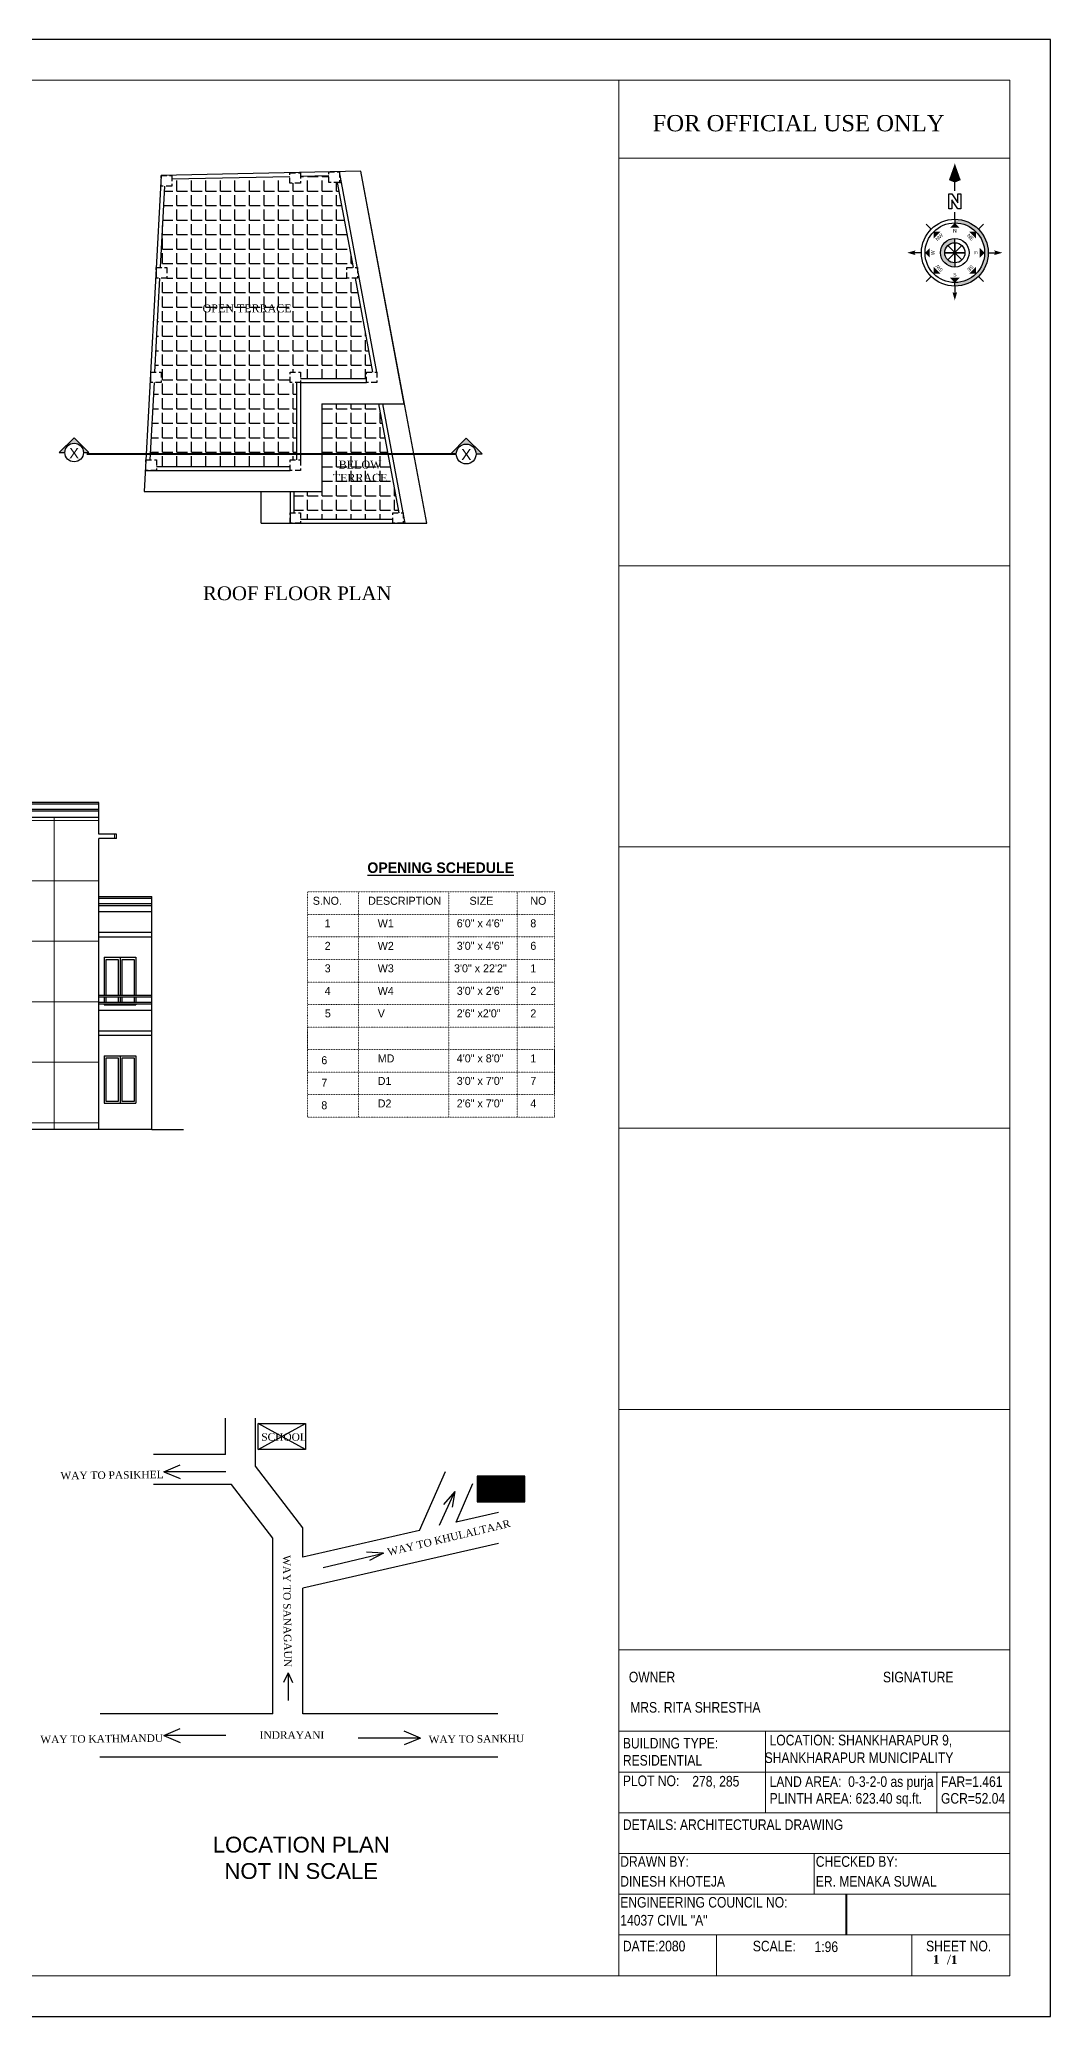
# Model space of a CAD drawing. Header units: inches. Extents: x 45643 to 70559, y -8725 to 1713.
# Drawn here: x 60290 to 61440, y -5508 to -3260 of the extents above; entities that cross this region are included whole.
import ezdxf
from ezdxf.enums import TextEntityAlignment as Align

# ---------------------------------------------------------------- set-up
doc = ezdxf.new("R2010")
doc.units = ezdxf.units.IN
doc.header["$MEASUREMENT"] = 0
for name, pattern in [('ACAD_ISO10W100', [18.5, 12, -3, 0.5, -3]), ('DOT', [0.25, 0, -0.25]), ('HIDDEN', [9.525, 6.35, -3.175])]:
    doc.linetypes.add(name, pattern=pattern)
for name, color, linetype, lineweight in [('1', 7, 'Continuous', 25), ('A-Wall', 250, 'Continuous', 40), ('A_hatch', 253, 'Continuous', 5), ('DW-SEC', 24, 'Continuous', 25), ('ELE1', 3, 'Continuous', 9), ('ELEVATION', 6, 'Continuous', 30), ('hatch', 30, 'Continuous', 5), ('Text', 7, 'Continuous', 9), ('Text 0.200', 122, 'Continuous', 20)]:
    doc.layers.add(name, color=color, linetype=linetype, lineweight=lineweight)
doc.layers.add('AG-DIAGRAM', color=7, linetype='Continuous', true_color=0xfecc66)
doc.layers.add('DIM', color=5, linetype='Continuous')
doc.layers.add('T-TEXT', color=1, linetype='Continuous')
doc.styles.add('CEAD 1', font='arial.ttf')
doc.styles.add('ordinary', font='ARIALN.TTF')
doc.styles.add('RomanS', font='stylu.ttf', dxfattribs={"height": 2})
doc.styles.add('salik subedi', font='arial.ttf')
doc.styles.get("Standard").update_dxf_attribs({"font": 'times.ttf'})
doc.styles.add('style2', font='stylu.ttf')
doc.styles.add('text-arial', font='arial.ttf', dxfattribs={"width": 0.95})
doc.styles.add('times new roman', font='times.ttf', dxfattribs={"height": 6})
pattern_1 = [(0, (14939.397, 0), (0, 16.5), [12, -4.5]), (90, (14939.397, 0), (-16.5, 1e-15), [12, -4.5])]

# ---------------------------------------------------------------- blocks, each defined once
blk = doc.blocks.new('Anno_North_J_Metric')
h = blk.add_hatch(color=0)
h.paths.add_polyline_path([(-4.17, 0), (-4.68, 0, 1), (4.68, 0), (4.17, 0, -1)])
h.paths.add_polyline_path([(1.41, 0), (2, 0, 1), (-2, 0), (-1.41, 0, -1)])
at = {"color": 0}
for p, q in [((0, 4.68), (0, 5.67)), ((-3.31, 3.31), (-4.01, 4.01)), ((3.31, 3.31), (4.01, 4.01)), ((-4.68, 0), (-5.67, 0)), ((-4.68, 0), (-4.17, 0)), ((-1.41, 0), (-2, 0)), ((1.41, 0), (-1.41, 0)), ((-1.41, 0), (1.41, 0)), ((1, 1), (-1, -1)), ((1, -1), (-1, 1)), ((-1, -1), (1, 1)), ((-1, 1), (1, -1)), ((0, -1.41), (0, 1.41)), ((0, 1.41), (0, -1.41)), ((1.41, 0), (2, 0)), ((4.68, 0), (4.17, 0)), ((4.68, 0), (5.67, 0)), ((8.67, 0), (9.83, 0)), ((-3.31, -3.31), (-4.01, -4.01)), ((0, -4.68), (0, -5.67)), ((3.31, -3.31), (4.01, -4.01))]:
    blk.add_line(p, q, dxfattribs=at)
at = {"color": 0, "linetype": 'ByBlock'}
for p, q in [((6.17, 0.82), (8.27, 0.82)), ((6.17, 0.4), (6.17, 0.82)), ((6.17, -0.44), (7.43, 0.4)), ((7.43, 0.4), (6.17, 0.4)), ((8.27, 0.4), (7.01, -0.44)), ((8.27, 0.82), (8.27, 0.4)), ((6.17, -0.86), (6.17, -0.44)), ((8.27, -0.86), (6.17, -0.86)), ((7.01, -0.44), (8.27, -0.44)), ((8.27, -0.44), (8.27, -0.86))]:
    blk.add_line(p, q, dxfattribs=at)
at = {"color": 0}
for radius in [4.68, 4.17, 2, 1.41]:
    blk.add_circle((0, 0), radius, dxfattribs=at)
for points in [[(-0.33, 5.5), (0, 5.67), (0, 6.67)], [(0, 6.67), (0.33, 5.5), (0, 5.67)], [(-2.95, 2.95), (-2, 2.95), (-2.95, 2)], [(0, 4.17), (0.67, 3.5), (-0.67, 3.5)], [(2.95, 2.95), (2.95, 2), (2, 2.95)], [(-6.67, 0), (-5.5, 0.33), (-5.67, 0)], [(-5.5, -0.33), (-5.67, 0), (-6.67, 0)], [(-4.17, 0), (-3.5, 0.67), (-3.5, -0.67)], [(4.17, 0), (3.5, -0.67), (3.5, 0.67)], [(12.5, 0), (10.17, 0.83), (9.83, 0)], [(9.83, 0), (10.17, -0.83), (12.5, 0)], [(-2.95, -2.95), (-2.95, -2), (-2, -2.95)], [(2.95, -2.95), (2, -2.95), (2.95, -2)], [(0, -4.17), (-0.67, -3.5), (0.67, -3.5)], [(0, -6.67), (-0.33, -5.5), (0, -5.67)], [(0.33, -5.5), (0, -5.67), (0, -6.67)]]:
    blk.add_solid(points, dxfattribs=at)
at = {"color": 0, "style": 'RomanS'}
blk.add_text('W', height=0.5, dxfattribs=at).set_placement((0, 2.83), align=Align.CENTER)
for s, rotation, p in [('S', 270, (-3.33, 0)), ('SW', 45, (-2, 2)), ('NW', 315, (2, 2)), ('N', 270, (2.83, 0)), ('SE', 135, (-2, -2)), ('E', 180, (0, -2.67)), ('NE', 225, (2, -2))]:
    blk.add_text(s, height=0.5, rotation=rotation, dxfattribs=at).set_placement(p, align=Align.CENTER)
blk = doc.blocks.new('SECTION-TAG')
at = {"layer": 'hatch'}
h = blk.add_hatch(color=256, dxfattribs=at)
h.dxf.hatch_style = 1
h.paths.add_polyline_path([(0.22, 0), (0.352, 0), (0, 0.352), (-0.352, 0), (-0.22, 0, -1)])
at = {"layer": 'AG-DIAGRAM'}
for p, q in [((0, 0.352), (-0.352, 0)), ((-0.352, 0), (-0.22, 0)), ((0.352, 0), (0, 0.352)), ((0.22, 0), (0.352, 0))]:
    blk.add_line(p, q, dxfattribs=at)
blk.add_circle((0, 0), 0.22, dxfattribs=at)

msp = doc.modelspace()

# ---------------------------------------------------------------- hatches: boundary and pattern name
at = {"layer": '1', "ltscale": 5}
h = msp.add_hatch(dxfattribs=at)
h.set_pattern_fill('ANSI31', color=11, scale=4.082329, angle=180, style=0)
h.set_pattern_definition([(225, (60842.1821, -5174.03636), (0.3608303, -0.3608303), [])])
h.paths.add_polyline_path([(60787.98, -4893.235), (60842.182, -4893.235), (60842.182, -4922.662), (60787.98, -4922.662)])
h.paths.add_polyline_path([(60831.329, -4901.045), (60801.404, -4901.045), (60801.404, -4914.096), (60831.329, -4914.096)], flags=24)
at = {"layer": 'A_hatch', "ltscale": 5}
h = msp.add_hatch(dxfattribs=at)
h.set_pattern_fill('ANSI37', color=11, scale=550, angle=45)
h.set_pattern_definition([(90, (-2324.59, -4491.416), (-68.75, 0), []), (180, (-2324.59, -4491.416), (-7e-15, -68.75), [])])
h.paths.add_polyline_path([(60357.672, -4275.239), (60357.672, -4168.239), (60377.611, -4168.239), (60377.611, -4163.239), (60357.672, -4163.239), (60357.672, -4144.239), (60022.232, -4144.239), (60022.232, -4163.239), (60022.232, -4275.239), (60022.232, -4387.239), (60022.232, -4499.239), (60357.672, -4499.239), (60357.672, -4387.239)])
at = {"layer": 'DW-SEC'}
h = msp.add_hatch(dxfattribs=at)
h.set_pattern_fill('ANGLE', color=256, scale=60)
h.set_pattern_definition(pattern_1)
h.paths.add_polyline_path([(60649.269, -3531.073), (60639.603, -3531.073), (60639.603, -3519.073), (60647.025, -3519.073), (60628.921, -3422.265), (60619.207, -3422.265), (60619.207, -3414.766), (60586.939, -3415.453), (60586.939, -3423.206), (60574.939, -3423.206), (60574.939, -3415.709), (60440.425, -3418.572), (60440.425, -3426.326), (60432.292, -3426.326), (60427.353, -3519.073), (60434.847, -3519.073), (60434.847, -3531.073), (60426.714, -3531.073), (60421.032, -3637.766), (60428.525, -3637.766), (60428.525, -3649.766), (60420.393, -3649.766), (60416.066, -3731.019), (60582.506, -3731.019), (60582.506, -3649.766), (60575.006, -3649.766), (60575.006, -3637.766), (60587.006, -3637.766), (60587.006, -3645.266), (60661.8, -3645.266), (60661.8, -3637.766), (60669.222, -3637.766)])
h.paths.add_polyline_path([(60575.006, -3737.766), (60582.506, -3737.766), (60582.506, -3731.019), (60416.066, -3731.019), (60415.706, -3737.766), (60423.2, -3737.766), (60423.2, -3745.266), (60575.006, -3745.266)])
h.paths.add_polyline_path([(60474.353, -3575.008), (60577.761, -3575.008), (60577.761, -3555.727), (60474.353, -3555.727)], flags=24)
h = msp.add_hatch(dxfattribs=at)
h.set_pattern_fill('ANGLE', color=256, scale=60)
h.set_pattern_definition(pattern_1)
h.paths.add_polyline_path([(60686.661, -3731.019), (60611.006, -3731.019), (60611.006, -3773.766), (60579.506, -3773.766), (60579.506, -3797.766), (60587.006, -3797.766), (60587.006, -3805.266), (60691.721, -3805.266), (60691.721, -3797.766), (60699.143, -3797.766)])
h.paths.add_polyline_path([(60675.954, -3673.766), (60611.006, -3673.766), (60611.006, -3731.019), (60686.661, -3731.019)])
h.paths.add_polyline_path([(60622.012, -3767.747), (60687.269, -3767.747), (60687.269, -3733.417), (60622.012, -3733.417)], flags=24)

# ---------------------------------------------------------------- linework, layer by layer
at = {"linetype": 'DOT', "lineweight": 5, "ltscale": 1.5}
for p, q in [((60652.85, -4228.978), (60652.85, -4484.989)), ((60755.694, -4228.978), (60755.694, -4484.989)), ((60833.233, -4228.978), (60833.233, -4484.989))]:
    msp.add_line(p, q, dxfattribs=at)
at = {"color": 5}
for p, q in [((60363.672, -4303.239), (60399.672, -4303.239)), ((60363.672, -4303.239), (60363.672, -4346.239)), ((60381.672, -4303.239), (60381.672, -4346.239)), ((60399.672, -4303.239), (60399.672, -4346.239)), ((60363.672, -4348.239), (60363.672, -4354.239)), ((60363.672, -4356.239), (60363.672, -4357.239)), ((60363.672, -4357.239), (60399.672, -4357.239)), ((60381.672, -4348.239), (60381.672, -4354.239)), ((60381.672, -4356.239), (60381.672, -4357.239)), ((60399.672, -4348.239), (60399.672, -4354.239)), ((60399.672, -4356.239), (60399.672, -4357.239)), ((60363.672, -4415.239), (60399.672, -4415.239)), ((60363.672, -4415.239), (60363.672, -4469.239)), ((60381.672, -4415.239), (60381.672, -4469.239)), ((60399.672, -4415.239), (60399.672, -4469.239)), ((60363.672, -4469.239), (60399.672, -4469.239))]:
    msp.add_line(p, q, dxfattribs=at)
at = {"linetype": 'DOT', "lineweight": 5, "ltscale": 1.5}
for points in [[(60594.768, -4228.978), (60875.648, -4228.978), (60875.648, -4254.579), (60594.768, -4254.579)], [(60594.768, -4280.18), (60875.648, -4280.18), (60875.648, -4305.781), (60594.768, -4305.781)], [(60594.768, -4382.585), (60875.648, -4382.585), (60875.648, -4408.186), (60594.768, -4408.186)]]:
    msp.add_lwpolyline(points, close=True, dxfattribs=at)
for points in [[(60875.648, -4254.579), (60875.648, -4280.18), (60594.768, -4280.18), (60594.768, -4254.579)], [(60594.768, -4305.781), (60594.768, -4280.18)], [(60875.648, -4280.18), (60875.648, -4305.781), (60652.85, -4305.781)], [(60875.648, -4305.781), (60875.648, -4331.382), (60594.768, -4331.382), (60594.768, -4305.781)], [(60875.648, -4331.382), (60875.648, -4356.984), (60594.768, -4356.984), (60594.768, -4331.382)], [(60652.85, -4382.585), (60594.768, -4382.585), (60594.768, -4356.984), (60652.85, -4356.984)], [(60875.648, -4356.984), (60875.648, -4382.585), (60833.233, -4382.585)], [(60594.768, -4484.989), (60594.768, -4382.585)], [(60875.648, -4382.585), (60875.648, -4433.787), (60594.768, -4433.787), (60594.768, -4382.585)], [(60875.648, -4408.186), (60875.648, -4459.388), (60594.768, -4459.388), (60594.768, -4408.186)], [(60594.768, -4484.989), (60875.648, -4484.989), (60875.648, -4408.186)]]:
    msp.add_lwpolyline(points, dxfattribs=at)
at = {"color": 5}
for points in [[(60366.073, -4346.239), (60366.073, -4305.697), (60379.609, -4305.697), (60379.609, -4346.239)], [(60384.073, -4346.239), (60384.073, -4305.697), (60397.609, -4305.697), (60397.609, -4346.239)], [(60366.073, -4354.239), (60366.073, -4348.239)], [(60379.609, -4348.239), (60379.609, -4354.239)], [(60384.073, -4354.239), (60384.073, -4348.239)], [(60397.609, -4348.239), (60397.609, -4354.239)]]:
    msp.add_lwpolyline(points, dxfattribs=at)
for points in [[(60366.073, -4417.697), (60379.609, -4417.697), (60379.609, -4467.096), (60366.073, -4467.096)], [(60384.073, -4417.697), (60397.609, -4417.697), (60397.609, -4467.096), (60384.073, -4467.096)]]:
    msp.add_lwpolyline(points, close=True, dxfattribs=at)
at = {"layer": '1', "color": 11, "ltscale": 5}
for p, q in [((60357.672, -4127.239), (60018.171, -4127.239)), ((60357.672, -4129.239), (60018.171, -4129.239)), ((60357.672, -4135.239), (60018.171, -4135.239)), ((60357.672, -4137.239), (60018.171, -4137.239)), ((60357.672, -4144.239), (60018.171, -4144.239)), ((60357.672, -4234.239), (60417.672, -4234.239)), ((60357.672, -4236.239), (60417.672, -4236.239)), ((60357.672, -4242.239), (60417.672, -4242.239)), ((60357.672, -4244.239), (60417.672, -4244.239)), ((60357.672, -4251.239), (60417.672, -4251.239)), ((60357.672, -4346.239), (60417.672, -4346.239)), ((60357.672, -4348.239), (60417.672, -4348.239)), ((60357.672, -4354.239), (60417.672, -4354.239)), ((60357.672, -4356.239), (60417.672, -4356.239)), ((60357.672, -4363.239), (60417.672, -4363.239)), ((60501.496, -4868.654), (60501.496, -4827.221)), ((60535.787, -4882.027), (60535.787, -4827.221)), ((60501.496, -4868.654), (60419.577, -4868.654)), ((60431.299, -4888.287), (60450.021, -4880.45)), ((60502.043, -4888.287), (60431.299, -4888.287)), ((60431.299, -4888.287), (60450.021, -4896.123)), ((60589.702, -4952.062), (60535.787, -4882.027)), ((60722.29, -4955.163), (60751.622, -4888.001)), ((60508.615, -4902.945), (60419.577, -4902.945)), ((60555.411, -4963.733), (60508.615, -4902.945)), ((60744.942, -4949.184), (60762.359, -4910.89)), ((60762.359, -4910.89), (60749.617, -4925.431)), ((60762.359, -4910.89), (60759.215, -4928.452)), ((60763.854, -4945.673), (60783.047, -4901.726)), ((60811.984, -4934.684), (60763.854, -4945.673)), ((60555.411, -5163.675), (60555.411, -4963.733)), ((60589.702, -4985.435), (60589.702, -4952.062)), ((60722.29, -4955.163), (60589.702, -4985.435)), ((60811.984, -4969.858), (60589.702, -5020.609)), ((60612.531, -4997.203), (60681.333, -4980.743)), ((60681.333, -4980.743), (60662.031, -4979.624)), ((60681.333, -4980.743), (60665.546, -4989.053)), ((60589.702, -5163.675), (60589.702, -5020.609)), ((60572.847, -5116.795), (60567.749, -5127.888)), ((60572.847, -5116.795), (60572.847, -5148.379)), ((60572.847, -5116.795), (60577.944, -5127.888)), ((60555.411, -5163.675), (60359.148, -5163.675)), ((60811.211, -5163.675), (60589.702, -5163.675)), ((60431.299, -5188.235), (60450.021, -5180.399)), ((60502.043, -5188.235), (60431.299, -5188.235)), ((60431.299, -5188.235), (60450.021, -5196.072)), ((60723.401, -5191.135), (60652.658, -5191.135)), ((60723.401, -5191.135), (60704.679, -5183.298)), ((60723.401, -5191.135), (60704.679, -5198.971)), ((60811.211, -5212.663), (60358.83, -5212.663))]:
    msp.add_line(p, q, dxfattribs=at)
at = {"layer": '1', "color": 1, "ltscale": 5}
for p, q in [((60538.575, -4862.962), (60592.777, -4833.535)), ((60592.777, -4862.962), (60538.575, -4833.535))]:
    msp.add_line(p, q, dxfattribs=at)
for points in [[(60592.777, -4862.962), (60538.575, -4862.962), (60538.575, -4833.535), (60592.777, -4833.535)], [(60842.182, -4893.235), (60787.98, -4893.235), (60787.98, -4922.662), (60842.182, -4922.662)]]:
    msp.add_lwpolyline(points, close=True, dxfattribs=at)
at = {"layer": 'A-Wall', "ltscale": 50}
msp.add_line((61207.388, -5368.715), (61207.388, -5415.033), dxfattribs=at)
at = {"layer": 'AG-DIAGRAM', "linetype": 'ACAD_ISO10W100', "lineweight": 15, "ltscale": 0.1, "const_width": 2.56}
msp.add_lwpolyline([(60343.594, -3731.019), (60764.053, -3731.019)], dxfattribs=at)
at = {"layer": 'Defpoints'}
msp.add_lwpolyline([(61439.743, -3259.7), (58262.143, -3259.7), (58262.143, -5507.669), (61439.743, -5507.669)], close=True, dxfattribs=at)
at = {"layer": 'ELE1'}
for p, q in [((60948.775, -5461.351), (60948.775, -3306.018)), ((61393.425, -3394.567), (60948.775, -3394.567)), ((61393.425, -3858.065), (60948.775, -3858.065)), ((61393.425, -4177.83), (60948.775, -4177.83)), ((61393.425, -4497.596), (60948.775, -4497.596)), ((61393.425, -4817.361), (60948.775, -4817.361))]:
    msp.add_line(p, q, dxfattribs=at)
msp.add_lwpolyline([(58308.461, -3306.018), (61393.425, -3306.018), (61393.425, -5461.351), (58308.461, -5461.351)], close=True, dxfattribs=at)
at = {"layer": 'ELEVATION'}
for p, q in [((60428.425, -3414.326), (60409.283, -3773.766)), ((60655.526, -3409.492), (60428.425, -3414.326)), ((60440.425, -3414.326), (60440.42, -3414.071)), ((60574.939, -3415.709), (60440.425, -3418.572)), ((60586.939, -3411.206), (60586.939, -3410.952)), ((60619.207, -3414.766), (60586.939, -3415.453)), ((60673.8, -3637.766), (60631.207, -3410.01)), ((60631.207, -3410.265), (60631.207, -3410.01)), ((60730.382, -3809.766), (60655.526, -3409.492)), ((60704.948, -3673.766), (60655.526, -3409.492)), ((60432.292, -3426.326), (60427.353, -3519.073)), ((60647.025, -3519.073), (60628.921, -3422.265)), ((60631.207, -3422.265), (60633.499, -3422.265)), ((60422.847, -3522.073), (60422.847, -3531.073)), ((60426.714, -3531.073), (60421.032, -3637.766)), ((60669.222, -3637.766), (60649.269, -3531.073)), ((60420.393, -3649.766), (60415.706, -3737.766)), ((60582.506, -3649.766), (60582.506, -3737.766)), ((60587.006, -3645.266), (60661.8, -3645.266)), ((60587.006, -3649.766), (60587.006, -3737.766)), ((60587.006, -3649.766), (60661.8, -3649.766)), ((60611.006, -3673.766), (60611.006, -3773.766)), ((60611.006, -3673.766), (60704.948, -3673.766)), ((60699.143, -3797.766), (60675.954, -3673.766)), ((60703.721, -3797.766), (60680.532, -3673.766)), ((60410.561, -3749.766), (60545.006, -3749.766)), ((60423.2, -3745.266), (60575.006, -3745.266)), ((60539.006, -3749.766), (60575.006, -3749.766)), ((60409.283, -3773.766), (60611.006, -3773.766)), ((60542.006, -3809.766), (60542.006, -3773.766)), ((60575.006, -3773.766), (60575.006, -3809.766)), ((60579.506, -3773.766), (60579.506, -3797.766)), ((60705.965, -3809.766), (60703.721, -3797.766)), ((60542.006, -3809.766), (60575.006, -3809.766)), ((60575.006, -3809.766), (60730.382, -3809.766)), ((60587.006, -3805.266), (60691.721, -3805.266)), ((60703.721, -3800.766), (60704.282, -3800.766)), ((60357.672, -4163.239), (60357.672, -4127.239)), ((60377.611, -4163.239), (60357.672, -4163.239)), ((60377.611, -4168.239), (60357.672, -4168.239)), ((60357.672, -4275.239), (60357.672, -4168.239)), ((60377.611, -4168.239), (60377.611, -4163.239)), ((60417.672, -4275.239), (60417.672, -4234.239)), ((60417.672, -4275.239), (60357.672, -4275.239)), ((60357.672, -4387.239), (60357.672, -4275.239)), ((60417.672, -4280.239), (60357.672, -4280.239)), ((60417.672, -4387.239), (60417.672, -4275.239)), ((60417.672, -4387.239), (60417.672, -4346.239)), ((60417.672, -4387.239), (60357.672, -4387.239)), ((60357.672, -4499.239), (60357.672, -4387.239)), ((60417.672, -4392.239), (60357.672, -4392.239)), ((60417.672, -4499.239), (60417.672, -4387.239)), ((60417.672, -4499.239), (60018.171, -4499.239)), ((60417.672, -4499.239), (60453.672, -4499.239))]:
    msp.add_line(p, q, dxfattribs=at)
at = {"layer": 'ELEVATION', "linetype": 'HIDDEN'}
for points in [[(60428.425, -3414.326), (60440.425, -3414.326), (60440.425, -3426.326), (60428.425, -3426.326)], [(60574.939, -3411.206), (60586.939, -3411.206), (60586.939, -3423.206), (60574.939, -3423.206)], [(60619.207, -3410.265), (60631.207, -3410.265), (60631.207, -3422.265), (60619.207, -3422.265)], [(60422.847, -3519.073), (60434.847, -3519.073), (60434.847, -3531.073), (60422.847, -3531.073)], [(60639.603, -3519.073), (60651.603, -3519.073), (60651.603, -3531.073), (60639.603, -3531.073)], [(60416.525, -3637.766), (60428.525, -3637.766), (60428.525, -3649.766), (60416.525, -3649.766)], [(60575.006, -3637.766), (60587.006, -3637.766), (60587.006, -3649.766), (60575.006, -3649.766)], [(60661.8, -3637.766), (60673.8, -3637.766), (60673.8, -3649.766), (60661.8, -3649.766)], [(60411.2, -3737.766), (60423.2, -3737.766), (60423.2, -3749.766), (60411.2, -3749.766)], [(60575.006, -3737.766), (60587.006, -3737.766), (60587.006, -3749.766), (60575.006, -3749.766)], [(60575.006, -3797.766), (60587.006, -3797.766), (60587.006, -3809.766), (60575.006, -3809.766)], [(60691.721, -3797.766), (60703.721, -3797.766), (60703.721, -3809.766), (60691.721, -3809.766)]]:
    msp.add_lwpolyline(points, close=True, dxfattribs=at)
at = {"layer": 'Text'}
for p, q in [((60948.775, -5090.809), (61393.425, -5090.809)), ((60948.775, -5183.444), (61393.425, -5183.444)), ((61115.6, -5183.444), (61115.6, -5276.08)), ((60948.775, -5229.762), (61393.425, -5229.762)), ((61310.523, -5229.762), (61310.523, -5276.127)), ((60948.775, -5276.08), (61393.425, -5276.08)), ((60948.775, -5322.398), (61393.425, -5322.398)), ((61171.1, -5322.398), (61171.1, -5368.763)), ((60948.775, -5368.715), (61393.425, -5368.715)), ((60948.775, -5415.033), (61393.425, -5415.033)), ((61059.937, -5461.351), (61059.937, -5415.033)), ((61282.262, -5461.351), (61282.262, -5415.033))]:
    msp.add_line(p, q, dxfattribs=at)

# ---------------------------------------------------------------- block references
at = {"color": 0, "lineweight": 20, "ltscale": 0.5, "xscale": 8.12160000007134, "yscale": 8.12160000007134, "zscale": 8.12159999999858, "rotation": 90}
msp.add_blockref('Anno_North_J_Metric', (61330.983, -3502.134), dxfattribs=at)
at = {"layer": 'DIM'}
for p, xscale, yscale, zscale, rotation in [((60329.486, -3729.33), 48.00000000000009, 48.00000000000009, 48.00000000000009, 0.1557565606150144), ((60775.331, -3730.988), 51.19999999999987, 51.19999999999987, 51.19999999999987, 0.1557566363735241)]:
    msp.add_blockref('SECTION-TAG', p, dxfattribs=dict(at, xscale=xscale, yscale=yscale, zscale=zscale, rotation=rotation))

# ---------------------------------------------------------------- texts
for s, insert, char_height, width, attachment_point in [('{\\fTimes New Roman|b0|i0|c0|p18;OPEN TERRACE}', (60526.138, -3560.836), 9.02995, 186.69412, 2), ('{\\fTimes New Roman|b0|i0|c0|p18;BELOW \\PTERRACE}', (60654.69, -3738.526), 9.02995, 186.69412, 2), ('{\\fTimes New Roman|b0|i0|c0|p18;ROOF FLOOR PLAN}', (60690.473, -3881.499), 15.677, 254.63077, 3), ('\\A1;{\\fTimes New Roman|b1|i0|c0|p18;\\H1.2367x;\\P\\pi29.76545;\\H0.80859x;    \\fBookman Old Style|b0|i0|c0|p18;\\H1.6907x;/\\fBookman Old Style|b1|i0|c0|p18;\\H0.86414x;1\\fArial|b1|i0|c0|p34;\\H1.2047x; \\H0.8998x;   }', (61282.262, -5424.133), 6.54232, 86.84293, 1)]:
    msp.add_mtext(s, dxfattribs=dict(insert=insert, char_height=char_height, width=width, attachment_point=attachment_point))
at = {"color": 7, "char_height": 8.5729, "width": 232.95313, "style": 'times new roman'}
for s, insert, attachment_point in [('SCHOOL', (60542.288, -4844.495), 1), ('SITE', (60803.706, -4912.118), 7), ('INDRAYANI', (60540.537, -5191.969), 7)]:
    msp.add_mtext(s, dxfattribs=dict(at, insert=insert, attachment_point=attachment_point))
at = {"color": 7, "char_height": 8.57289, "width": 232.95313, "attachment_point": 7, "style": 'times new roman'}
for s, insert, rotation in [('WAY TO PASIKHEL', (60314.006, -4897.195), 0.68019), ('WAY TO KHULALTAAR', (60687.034, -4984.149), 13.38046), ('WAY TO SANAGAUN', (60566.631, -4983.067), 270.68019), ('WAY TO KATHMANDU', (60291.139, -5197.144), 0.68019), ('WAY TO SANKHU', (60732.746, -5197.144), 0.68019)]:
    msp.add_mtext(s, dxfattribs=dict(at, insert=insert, rotation=rotation))
at = {"color": 1, "insert": (60587.711, -5351.531), "char_height": 18, "width": 810.54506, "attachment_point": 8, "style": 'CEAD 1'}
msp.add_mtext('LOCATION PLAN\\PNOT IN SCALE', dxfattribs=at)
at = {"layer": 'T-TEXT', "insert": (60662.935, -4195.371), "char_height": 12, "width": 298.48806, "attachment_point": 1, "style": 'salik subedi'}
msp.add_mtext('{\\fStylus BT|b1|i0|c0|p34;\\LOPENING SCHEDULE}', dxfattribs=at)
at = {"layer": 'Text'}
msp.add_text('FOR OFFICIAL USE ONLY', height=18.52711, dxfattribs=at).set_placement((60987.35, -3364.047))
at = {"layer": 'Text', "style": 'text-arial'}
for height, p in [(12, (60323.864, -3736.106)), (12.8, (60769.518, -3737.988))]:
    msp.add_text('X', height=height, rotation=0.155757, dxfattribs=at).set_placement(p)
at = {"layer": 'Text', "style": 'ordinary'}
for s, p in [('OWNER', (60960.331, -5127.736)), ('SIGNATURE', (61249.285, -5127.736)), ('MRS. RITA SHRESTHA', (60961.864, -5162.142)), ('BUILDING TYPE:  ', (60953.501, -5202.918)), ('LOCATION: SHANKHARAPUR 9,', (61120.326, -5199.432)), ('RESIDENTIAL', (60953.501, -5222.418)), ('SHANKHARAPUR MUNICIPALITY', (61114.739, -5219.432)), ('PLOT NO: ', (60953.501, -5245.75)), ('278, 285', (61032.46, -5246.2)), ('LAND AREA:  0-3-2-0 as purja', (61120.326, -5246.621)), ('FAR=1.461', (61315.249, -5246.668)), ('PLINTH AREA: 623.40 sq.ft.', (61120.326, -5265.621)), ('GCR=52.04', (61315.249, -5265.668)), ('DETAILS: ARCHITECTURAL DRAWING ', (60953.501, -5295.553)), ('DRAWN BY:', (60950.552, -5337.514)), ('CHECKED BY: ', (61172.877, -5337.514)), ('DINESH KHOTEJA', (60950.552, -5360.014)), ('ER. MENAKA SUWAL', (61172.877, -5360.014)), ('ENGINEERING COUNCIL NO:', (60950.552, -5383.832)), ('14037 CIVIL "A"', (60950.552, -5404.238)), ('DATE:2080', (60953.501, -5433.635)), ('SCALE:', (61101.275, -5433.635)), ('SHEET NO.', (61298.305, -5433.635))]:
    msp.add_text(s, height=12, dxfattribs=at).set_placement(p)
at = {"layer": 'Text', "char_height": 9.1, "width": 74.858, "attachment_point": 4, "style": 'style2'}
for s, insert in [('S.NO.', (60600.875, -4239.082)), ('DESCRIPTION', (60663.802, -4239.082)), ('SIZE', (60779.134, -4239.082)), ('NO', (60848.248, -4239.082)), ('    1', (60600.875, -4264.683)), ('W1', (60674.738, -4264.683)), ('6\'0" x 4\'6"', (60764.582, -4264.683)), ('8', (60848.248, -4264.683)), ('    2', (60600.875, -4290.284)), ('W2', (60674.738, -4290.284)), ('3\'0" x 4\'6"', (60764.582, -4290.284)), ('6', (60848.248, -4290.284)), ('    3', (60600.875, -4315.885)), ('W3', (60674.738, -4315.885)), ('3\'0" x 22\'2"', (60761.46, -4315.885)), ('1', (60848.248, -4315.885)), ('    4', (60600.875, -4341.486)), ('W4', (60674.738, -4341.486)), ('3\'0" x 2\'6"', (60764.582, -4341.486)), ('2', (60848.248, -4341.486)), ('   5', (60604.443, -4367.087)), ('V', (60674.738, -4367.087)), ('2\'6" x2\'0"', (60764.582, -4367.087)), ('2', (60848.248, -4367.087)), ('    6', (60597.057, -4420.395)), ('MD', (60674.738, -4418.29)), ('4\'0" x 8\'0"', (60764.582, -4418.29)), ('1', (60848.248, -4418.29)), ('    7', (60597.057, -4445.996)), ('D1', (60674.738, -4443.891)), ('3\'0" x 7\'0"', (60764.582, -4443.891)), ('7', (60848.248, -4443.891)), ('    8', (60597.057, -4471.597)), ('D2', (60674.738, -4469.492)), ('2\'6" x 7\'0"', (60764.582, -4469.492)), ('4', (60848.248, -4469.492))]:
    msp.add_mtext(s, dxfattribs=dict(at, insert=insert))
at = {"layer": 'Text', "style": 'ordinary'}
msp.add_attdef('1:96', (61171.483, -5434.399), 'SCALE', height=12, dxfattribs=at)
at = {"layer": 'Text 0.200', "ltscale": 10, "insert": (61309.746, -5437.719), "char_height": 9.92984, "width": 19.48212, "attachment_point": 2}
msp.add_mtext('{\\fBookman Old Style|b1|i0|c0|p18;1}', dxfattribs=at)

doc.saveas('drawing.dxf')
